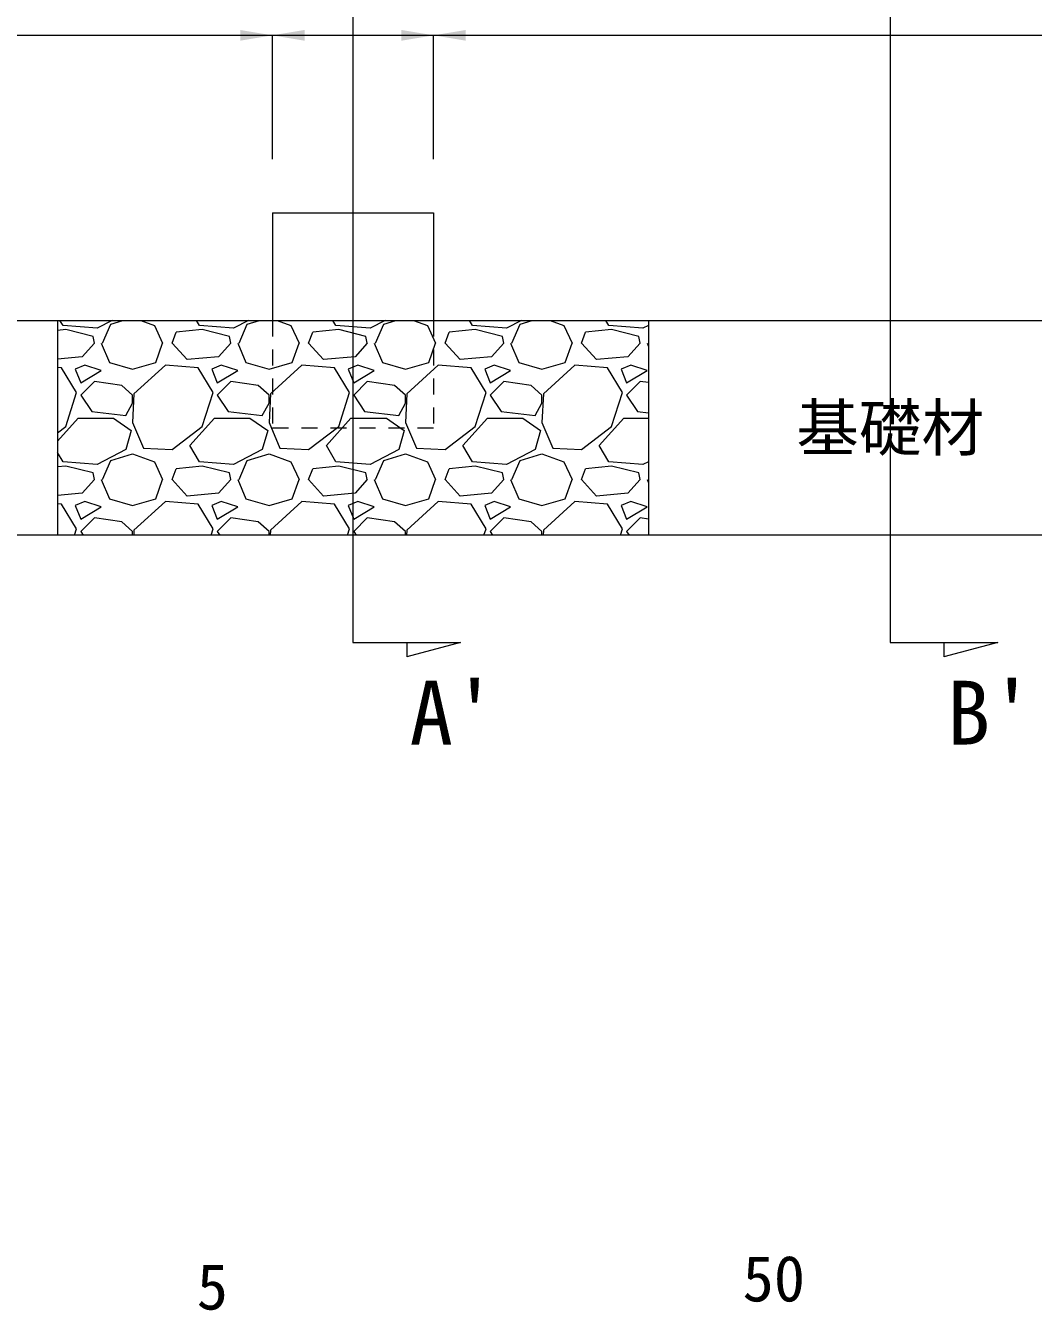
# Model space of a CAD drawing. Units: millimetres at full size. Extents: x 187207 to 255567, y 882048 to 905686.
# Drawn here: x 189070 to 190008, y 901317 to 902513 of the extents above; entities that cross this region are included whole.
import ezdxf
from ezdxf.enums import TextEntityAlignment as Align

# ---------------------------------------------------------------- set-up
doc = ezdxf.new("R2010")
doc.units = ezdxf.units.MM
doc.header["$LTSCALE"] = 20
doc.linetypes.add('USER3', pattern=[3, 2, -1])
doc.linetypes.add('USER4', pattern=[1.35, 0.75, -0.6])
for name, color, linetype, lineweight in [('0_2', 7, 'Continuous', 20), ('ハッチング', 7, 'Continuous', 5), ('パネックス', 2, 'Continuous', 13), ('作業エリア', 241, 'Continuous', 13), ('基礎', 3, 'Continuous', 13), ('寸法線', 7, 'Continuous', 13), ('本体', 2, 'Continuous', 13), ('補助線', 8, 'Continuous', 13)]:
    doc.layers.add(name, color=color, linetype=linetype, lineweight=lineweight)
doc.layers.add('文字', color=7, linetype='Continuous')
doc.styles.add('ＭＳ ゴシック', font='')
doc.styles.get('ＭＳ ゴシック').set_extended_font_data('MS Gothic')

# ---------------------------------------------------------------- blocks, each defined once
blk = doc.blocks.new('filled_arrow')
at = {"color": 0, "linetype": 'Continuous', "lineweight": -2}
blk.add_solid([(7.5, 1.25), (0, 0), (7.5, -1.25)], dxfattribs=at)

msp = doc.modelspace()

# ---------------------------------------------------------------- linework, layer by layer
at = {"layer": '0_2', "lineweight": 13}
for p, q in [((189374.91, 903403.34), (189374.91, 901938.34)), ((189874.91, 903403.34), (189874.91, 901938.34)), ((189374.91, 901938.34), (189474.91, 901938.34)), ((189474.91, 901938.34), (189424.91, 901924.94)), ((189424.91, 901938.34), (189424.91, 901924.94)), ((189874.91, 901938.34), (189974.91, 901938.34)), ((189974.91, 901938.34), (189924.91, 901924.94)), ((189924.91, 901938.34), (189924.91, 901924.94))]:
    msp.add_line(p, q, dxfattribs=at)
at = {"layer": 'ハッチング'}
for p, q in [((189107.58, 902229.72), (189099.91, 902228.92)), ((189105.04, 902233.53), (189102.23, 902238.34)), ((189136.79, 902230.99), (189105.04, 902233.53)), ((189132.98, 902223.37), (189107.58, 902229.72)), ((189150.81, 902238.34), (189136.79, 902230.99)), ((189141.87, 902217.02), (189149.49, 902234.8)), ((189149.49, 902234.8), (189160.8, 902238.34)), ((189177.31, 902238.34), (189190.13, 902233.53)), ((189190.13, 902233.53), (189197.75, 902217.02)), ((189234.58, 902229.72), (189210.45, 902227.18)), ((189232.04, 902233.53), (189229.23, 902238.34)), ((189263.79, 902230.99), (189232.04, 902233.53)), ((189259.98, 902223.37), (189234.58, 902229.72)), ((189277.81, 902238.34), (189263.79, 902230.99)), ((189268.87, 902217.02), (189276.49, 902234.8)), ((189276.49, 902234.8), (189287.8, 902238.34)), ((189304.31, 902238.34), (189317.13, 902233.53)), ((189317.13, 902233.53), (189324.75, 902217.02)), ((189361.58, 902229.72), (189337.45, 902227.18)), ((189359.04, 902233.53), (189356.23, 902238.34)), ((189390.79, 902230.99), (189359.04, 902233.53)), ((189386.98, 902223.37), (189361.58, 902229.72)), ((189404.81, 902238.34), (189390.79, 902230.99)), ((189395.87, 902217.02), (189403.49, 902234.8)), ((189403.49, 902234.8), (189414.8, 902238.34)), ((189431.31, 902238.34), (189444.13, 902233.53)), ((189444.13, 902233.53), (189451.75, 902217.02)), ((189488.58, 902229.72), (189464.45, 902227.18)), ((189486.04, 902233.53), (189483.23, 902238.34)), ((189517.79, 902230.99), (189486.04, 902233.53)), ((189513.98, 902223.37), (189488.58, 902229.72)), ((189531.81, 902238.34), (189517.79, 902230.99)), ((189522.87, 902217.02), (189530.49, 902234.8)), ((189530.49, 902234.8), (189541.8, 902238.34)), ((189558.31, 902238.34), (189571.13, 902233.53)), ((189571.13, 902233.53), (189578.75, 902217.02)), ((189615.58, 902229.72), (189591.45, 902227.18)), ((189613.04, 902233.53), (189610.23, 902238.34)), ((189644.79, 902230.99), (189613.04, 902233.53)), ((189640.98, 902223.37), (189615.58, 902229.72)), ((189649.91, 902233.68), (189644.79, 902230.99)), ((189134.25, 902217.02), (189122.82, 902204.32)), ((189134.25, 902217.02), (189132.98, 902223.37)), ((189140.6, 902217.02), (189148.22, 902199.24)), ((189191.4, 902199.24), (189197.75, 902217.02)), ((189206.64, 902217.02), (189210.45, 902227.18)), ((189220.61, 902201.78), (189206.64, 902217.02)), ((189261.25, 902217.02), (189249.82, 902204.32)), ((189261.25, 902217.02), (189259.98, 902223.37)), ((189267.6, 902217.02), (189275.22, 902199.24)), ((189318.4, 902199.24), (189324.75, 902217.02)), ((189333.64, 902217.02), (189337.45, 902227.18)), ((189347.61, 902201.78), (189333.64, 902217.02)), ((189388.25, 902217.02), (189376.82, 902204.32)), ((189388.25, 902217.02), (189386.98, 902223.37)), ((189394.6, 902217.02), (189402.22, 902199.24)), ((189445.4, 902199.24), (189451.75, 902217.02)), ((189460.64, 902217.02), (189464.45, 902227.18)), ((189474.61, 902201.78), (189460.64, 902217.02)), ((189515.25, 902217.02), (189503.82, 902204.32)), ((189515.25, 902217.02), (189513.98, 902223.37)), ((189521.6, 902217.02), (189529.22, 902199.24)), ((189572.4, 902199.24), (189578.75, 902217.02)), ((189587.64, 902217.02), (189591.45, 902227.18)), ((189601.61, 902201.78), (189587.64, 902217.02)), ((189642.25, 902217.02), (189630.82, 902204.32)), ((189642.25, 902217.02), (189640.98, 902223.37)), ((189648.6, 902217.02), (189649.91, 902213.97)), ((189649.87, 902217.02), (189649.91, 902217.12)), ((189122.82, 902204.32), (189099.91, 902202.33)), ((189249.82, 902204.32), (189220.61, 902201.78)), ((189376.82, 902204.32), (189347.61, 902201.78)), ((189503.82, 902204.32), (189474.61, 902201.78)), ((189630.82, 902204.32), (189601.61, 902201.78)), ((189103.77, 902194.16), (189099.91, 902194.49)), ((189117.74, 902171.3), (189103.77, 902194.16)), ((189125.36, 902196.7), (189116.47, 902192.89)), ((189116.47, 902192.89), (189121.55, 902180.19)), ((189140.6, 902191.62), (189125.36, 902196.7)), ((189148.22, 902199.24), (189169.81, 902192.89)), ((189169.81, 902192.89), (189191.4, 902199.24)), ((189200.29, 902196.7), (189171.08, 902170.03)), ((189230.77, 902194.16), (189200.29, 902196.7)), ((189244.74, 902171.3), (189230.77, 902194.16)), ((189252.36, 902196.7), (189243.47, 902192.89)), ((189243.47, 902192.89), (189248.55, 902180.19)), ((189267.6, 902191.62), (189252.36, 902196.7)), ((189275.22, 902199.24), (189296.81, 902192.89)), ((189296.81, 902192.89), (189318.4, 902199.24)), ((189327.29, 902196.7), (189298.08, 902170.03)), ((189357.77, 902194.16), (189327.29, 902196.7)), ((189371.74, 902171.3), (189357.77, 902194.16)), ((189379.36, 902196.7), (189370.47, 902192.89)), ((189370.47, 902192.89), (189375.55, 902180.19)), ((189394.6, 902191.62), (189379.36, 902196.7)), ((189402.22, 902199.24), (189423.81, 902192.89)), ((189423.81, 902192.89), (189445.4, 902199.24)), ((189454.29, 902196.7), (189425.08, 902170.03)), ((189484.77, 902194.16), (189454.29, 902196.7)), ((189498.74, 902171.3), (189484.77, 902194.16)), ((189506.36, 902196.7), (189497.47, 902192.89)), ((189497.47, 902192.89), (189502.55, 902180.19)), ((189521.6, 902191.62), (189506.36, 902196.7)), ((189529.22, 902199.24), (189550.81, 902192.89)), ((189550.81, 902192.89), (189572.4, 902199.24)), ((189581.29, 902196.7), (189552.08, 902170.03)), ((189611.77, 902194.16), (189581.29, 902196.7)), ((189625.74, 902171.3), (189611.77, 902194.16)), ((189633.36, 902196.7), (189624.47, 902192.89)), ((189624.47, 902192.89), (189629.55, 902180.19)), ((189648.6, 902191.62), (189633.36, 902196.7)), ((189121.55, 902180.19), (189140.6, 902191.62)), ((189134.25, 902181.46), (189121.55, 902168.76)), ((189159.65, 902177.65), (189134.25, 902181.46)), ((189248.55, 902180.19), (189267.6, 902191.62)), ((189261.25, 902181.46), (189248.55, 902168.76)), ((189286.65, 902177.65), (189261.25, 902181.46)), ((189375.55, 902180.19), (189394.6, 902191.62)), ((189388.25, 902181.46), (189375.55, 902168.76)), ((189413.65, 902177.65), (189388.25, 902181.46)), ((189502.55, 902180.19), (189521.6, 902191.62)), ((189515.25, 902181.46), (189502.55, 902168.76)), ((189540.65, 902177.65), (189515.25, 902181.46)), ((189629.55, 902180.19), (189648.6, 902191.62)), ((189642.25, 902181.46), (189629.55, 902168.76)), ((189649.91, 902180.32), (189642.25, 902181.46)), ((189107.58, 902139.55), (189117.74, 902171.3)), ((189121.55, 902168.76), (189131.71, 902153.52)), ((189169.81, 902168.76), (189159.65, 902177.65)), ((189171.08, 902170.03), (189169.81, 902143.36)), ((189169.81, 902161.14), (189169.81, 902168.76)), ((189234.58, 902139.55), (189244.74, 902171.3)), ((189248.55, 902168.76), (189258.71, 902153.52)), ((189296.81, 902168.76), (189286.65, 902177.65)), ((189298.08, 902170.03), (189296.81, 902143.36)), ((189296.81, 902161.14), (189296.81, 902168.76)), ((189361.58, 902139.55), (189371.74, 902171.3)), ((189375.55, 902168.76), (189385.71, 902153.52)), ((189423.81, 902168.76), (189413.65, 902177.65)), ((189425.08, 902170.03), (189423.81, 902143.36)), ((189423.81, 902161.14), (189423.81, 902168.76)), ((189488.58, 902139.55), (189498.74, 902171.3)), ((189502.55, 902168.76), (189512.71, 902153.52)), ((189550.81, 902168.76), (189540.65, 902177.65)), ((189552.08, 902170.03), (189550.81, 902143.36)), ((189550.81, 902161.14), (189550.81, 902168.76)), ((189615.58, 902139.55), (189625.74, 902171.3)), ((189629.55, 902168.76), (189639.71, 902153.52)), ((189163.46, 902149.71), (189169.81, 902161.14)), ((189290.46, 902149.71), (189296.81, 902161.14)), ((189417.46, 902149.71), (189423.81, 902161.14)), ((189544.46, 902149.71), (189550.81, 902161.14)), ((189099.91, 902125.95), (189119.01, 902147.17)), ((189119.01, 902147.17), (189152.03, 902147.17)), ((189131.71, 902153.52), (189163.46, 902149.71)), ((189152.03, 902147.17), (189168.54, 902135.74)), ((189223.15, 902121.77), (189246.01, 902147.17)), ((189246.01, 902147.17), (189279.03, 902147.17)), ((189258.71, 902153.52), (189290.46, 902149.71)), ((189279.03, 902147.17), (189295.54, 902135.74)), ((189350.15, 902121.77), (189373.01, 902147.17)), ((189373.01, 902147.17), (189406.03, 902147.17)), ((189385.71, 902153.52), (189417.46, 902149.71)), ((189406.03, 902147.17), (189422.54, 902135.74)), ((189477.15, 902121.77), (189500.01, 902147.17)), ((189500.01, 902147.17), (189533.03, 902147.17)), ((189512.71, 902153.52), (189544.46, 902149.71)), ((189533.03, 902147.17), (189549.54, 902135.74)), ((189604.15, 902121.77), (189627.01, 902147.17)), ((189627.01, 902147.17), (189649.91, 902147.17)), ((189639.71, 902153.52), (189649.91, 902152.3)), ((189099.91, 902133.63), (189107.58, 902139.55)), ((189168.54, 902135.74), (189163.46, 902117.96)), ((189169.81, 902143.36), (189179.97, 902119.23)), ((189206.64, 902117.96), (189234.58, 902139.55)), ((189295.54, 902135.74), (189290.46, 902117.96)), ((189296.81, 902143.36), (189306.97, 902119.23)), ((189333.64, 902117.96), (189361.58, 902139.55)), ((189422.54, 902135.74), (189417.46, 902117.96)), ((189423.81, 902143.36), (189433.97, 902119.23)), ((189460.64, 902117.96), (189488.58, 902139.55)), ((189549.54, 902135.74), (189544.46, 902117.96)), ((189550.81, 902143.36), (189560.97, 902119.23)), ((189587.64, 902117.96), (189615.58, 902139.55)), ((189232.04, 902106.53), (189223.15, 902121.77)), ((189359.04, 902106.53), (189350.15, 902121.77)), ((189486.04, 902106.53), (189477.15, 902121.77)), ((189613.04, 902106.53), (189604.15, 902121.77)), ((189105.04, 902106.53), (189099.91, 902115.33)), ((189163.46, 902117.96), (189136.79, 902103.99)), ((189149.49, 902107.8), (189169.81, 902114.15)), ((189169.81, 902114.15), (189190.13, 902106.53)), ((189179.97, 902119.23), (189206.64, 902117.96)), ((189290.46, 902117.96), (189263.79, 902103.99)), ((189276.49, 902107.8), (189296.81, 902114.15)), ((189296.81, 902114.15), (189317.13, 902106.53)), ((189306.97, 902119.23), (189333.64, 902117.96)), ((189417.46, 902117.96), (189390.79, 902103.99)), ((189403.49, 902107.8), (189423.81, 902114.15)), ((189423.81, 902114.15), (189444.13, 902106.53)), ((189433.97, 902119.23), (189460.64, 902117.96)), ((189544.46, 902117.96), (189517.79, 902103.99)), ((189530.49, 902107.8), (189550.81, 902114.15)), ((189550.81, 902114.15), (189571.13, 902106.53)), ((189560.97, 902119.23), (189587.64, 902117.96)), ((189107.58, 902102.72), (189099.91, 902101.92)), ((189136.79, 902103.99), (189105.04, 902106.53)), ((189132.98, 902096.37), (189107.58, 902102.72)), ((189141.87, 902090.02), (189149.49, 902107.8)), ((189190.13, 902106.53), (189197.75, 902090.02)), ((189206.64, 902090.02), (189210.45, 902100.18)), ((189234.58, 902102.72), (189210.45, 902100.18)), ((189263.79, 902103.99), (189232.04, 902106.53)), ((189259.98, 902096.37), (189234.58, 902102.72)), ((189268.87, 902090.02), (189276.49, 902107.8)), ((189317.13, 902106.53), (189324.75, 902090.02)), ((189333.64, 902090.02), (189337.45, 902100.18)), ((189361.58, 902102.72), (189337.45, 902100.18)), ((189390.79, 902103.99), (189359.04, 902106.53)), ((189386.98, 902096.37), (189361.58, 902102.72)), ((189395.87, 902090.02), (189403.49, 902107.8)), ((189444.13, 902106.53), (189451.75, 902090.02)), ((189460.64, 902090.02), (189464.45, 902100.18)), ((189488.58, 902102.72), (189464.45, 902100.18)), ((189517.79, 902103.99), (189486.04, 902106.53)), ((189513.98, 902096.37), (189488.58, 902102.72)), ((189522.87, 902090.02), (189530.49, 902107.8)), ((189571.13, 902106.53), (189578.75, 902090.02)), ((189587.64, 902090.02), (189591.45, 902100.18)), ((189615.58, 902102.72), (189591.45, 902100.18)), ((189644.79, 902103.99), (189613.04, 902106.53)), ((189640.98, 902096.37), (189615.58, 902102.72)), ((189649.91, 902106.68), (189644.79, 902103.99)), ((189134.25, 902090.02), (189122.82, 902077.32)), ((189134.25, 902090.02), (189132.98, 902096.37)), ((189140.6, 902090.02), (189148.22, 902072.24)), ((189191.4, 902072.24), (189197.75, 902090.02)), ((189220.61, 902074.78), (189206.64, 902090.02)), ((189261.25, 902090.02), (189249.82, 902077.32)), ((189261.25, 902090.02), (189259.98, 902096.37)), ((189267.6, 902090.02), (189275.22, 902072.24)), ((189318.4, 902072.24), (189324.75, 902090.02)), ((189347.61, 902074.78), (189333.64, 902090.02)), ((189388.25, 902090.02), (189376.82, 902077.32)), ((189388.25, 902090.02), (189386.98, 902096.37)), ((189394.6, 902090.02), (189402.22, 902072.24)), ((189445.4, 902072.24), (189451.75, 902090.02)), ((189474.61, 902074.78), (189460.64, 902090.02)), ((189515.25, 902090.02), (189503.82, 902077.32)), ((189515.25, 902090.02), (189513.98, 902096.37)), ((189521.6, 902090.02), (189529.22, 902072.24)), ((189572.4, 902072.24), (189578.75, 902090.02)), ((189601.61, 902074.78), (189587.64, 902090.02)), ((189642.25, 902090.02), (189630.82, 902077.32)), ((189642.25, 902090.02), (189640.98, 902096.37)), ((189648.6, 902090.02), (189649.91, 902086.97)), ((189649.87, 902090.02), (189649.91, 902090.12)), ((189122.82, 902077.32), (189099.91, 902075.33)), ((189249.82, 902077.32), (189220.61, 902074.78)), ((189376.82, 902077.32), (189347.61, 902074.78)), ((189503.82, 902077.32), (189474.61, 902074.78)), ((189630.82, 902077.32), (189601.61, 902074.78)), ((189103.77, 902067.16), (189099.91, 902067.49)), ((189117.74, 902044.3), (189103.77, 902067.16)), ((189125.36, 902069.7), (189116.47, 902065.89)), ((189116.47, 902065.89), (189121.55, 902053.19)), ((189121.55, 902053.19), (189140.6, 902064.62)), ((189140.6, 902064.62), (189125.36, 902069.7)), ((189148.22, 902072.24), (189169.81, 902065.89)), ((189169.81, 902065.89), (189191.4, 902072.24)), ((189200.29, 902069.7), (189171.08, 902043.03)), ((189230.77, 902067.16), (189200.29, 902069.7)), ((189244.74, 902044.3), (189230.77, 902067.16)), ((189252.36, 902069.7), (189243.47, 902065.89)), ((189243.47, 902065.89), (189248.55, 902053.19)), ((189248.55, 902053.19), (189267.6, 902064.62)), ((189267.6, 902064.62), (189252.36, 902069.7)), ((189275.22, 902072.24), (189296.81, 902065.89)), ((189296.81, 902065.89), (189318.4, 902072.24)), ((189327.29, 902069.7), (189298.08, 902043.03)), ((189357.77, 902067.16), (189327.29, 902069.7)), ((189371.74, 902044.3), (189357.77, 902067.16)), ((189379.36, 902069.7), (189370.47, 902065.89)), ((189370.47, 902065.89), (189375.55, 902053.19)), ((189375.55, 902053.19), (189394.6, 902064.62)), ((189394.6, 902064.62), (189379.36, 902069.7)), ((189402.22, 902072.24), (189423.81, 902065.89)), ((189423.81, 902065.89), (189445.4, 902072.24)), ((189454.29, 902069.7), (189425.08, 902043.03)), ((189484.77, 902067.16), (189454.29, 902069.7)), ((189498.74, 902044.3), (189484.77, 902067.16)), ((189506.36, 902069.7), (189497.47, 902065.89)), ((189497.47, 902065.89), (189502.55, 902053.19)), ((189502.55, 902053.19), (189521.6, 902064.62)), ((189521.6, 902064.62), (189506.36, 902069.7)), ((189529.22, 902072.24), (189550.81, 902065.89)), ((189550.81, 902065.89), (189572.4, 902072.24)), ((189581.29, 902069.7), (189552.08, 902043.03)), ((189611.77, 902067.16), (189581.29, 902069.7)), ((189625.74, 902044.3), (189611.77, 902067.16)), ((189633.36, 902069.7), (189624.47, 902065.89)), ((189624.47, 902065.89), (189629.55, 902053.19)), ((189629.55, 902053.19), (189648.6, 902064.62)), ((189648.6, 902064.62), (189633.36, 902069.7)), ((189134.25, 902054.46), (189121.55, 902041.76)), ((189159.65, 902050.65), (189134.25, 902054.46)), ((189169.81, 902041.76), (189159.65, 902050.65)), ((189261.25, 902054.46), (189248.55, 902041.76)), ((189286.65, 902050.65), (189261.25, 902054.46)), ((189296.81, 902041.76), (189286.65, 902050.65)), ((189388.25, 902054.46), (189375.55, 902041.76)), ((189413.65, 902050.65), (189388.25, 902054.46)), ((189423.81, 902041.76), (189413.65, 902050.65)), ((189515.25, 902054.46), (189502.55, 902041.76)), ((189540.65, 902050.65), (189515.25, 902054.46)), ((189550.81, 902041.76), (189540.65, 902050.65)), ((189642.25, 902054.46), (189629.55, 902041.76)), ((189649.91, 902053.32), (189642.25, 902054.46)), ((189115.83, 902038.34), (189117.74, 902044.3)), ((189121.55, 902041.76), (189123.83, 902038.34)), ((189169.81, 902038.34), (189169.81, 902041.76)), ((189171.08, 902043.03), (189170.85, 902038.34)), ((189242.83, 902038.34), (189244.74, 902044.3)), ((189248.55, 902041.76), (189250.83, 902038.34)), ((189296.81, 902038.34), (189296.81, 902041.76)), ((189298.08, 902043.03), (189297.85, 902038.34)), ((189369.83, 902038.34), (189371.74, 902044.3)), ((189375.55, 902041.76), (189377.83, 902038.34)), ((189423.81, 902038.34), (189423.81, 902041.76)), ((189425.08, 902043.03), (189424.85, 902038.34)), ((189496.83, 902038.34), (189498.74, 902044.3)), ((189502.55, 902041.76), (189504.83, 902038.34)), ((189550.81, 902038.34), (189550.81, 902041.76)), ((189552.08, 902043.03), (189551.85, 902038.34)), ((189623.83, 902038.34), (189625.74, 902044.3)), ((189629.55, 902041.76), (189631.83, 902038.34))]:
    msp.add_line(p, q, dxfattribs=at)
at = {"layer": 'パネックス', "linetype": 'USER3', "lineweight": 9}
msp.add_line((189374.91, 902703.34), (189374.91, 902238.34), dxfattribs=at)
at = {"layer": '作業エリア'}
for p, q in [((189099.91, 902238.34), (189099.91, 902038.34)), ((189649.91, 902238.34), (189649.91, 902038.34))]:
    msp.add_line(p, q, dxfattribs=at)
at = {"layer": '基礎'}
msp.add_line((190724.91, 902038.34), (188024.91, 902038.34), dxfattribs=at)
at = {"layer": '寸法線'}
for p, q in [((188449.91, 902503.68), (189299.91, 902503.68)), ((189299.91, 902388.34), (189299.91, 902503.68)), ((189299.91, 902503.68), (189449.91, 902503.68)), ((189299.91, 902388.34), (189299.91, 902503.68)), ((189449.91, 902388.34), (189449.91, 902503.68)), ((189449.91, 902503.68), (190299.91, 902503.68)), ((189449.91, 902388.34), (189449.91, 902503.68))]:
    msp.add_line(p, q, dxfattribs=at)
at = {"layer": '本体'}
for p, q in [((189299.91, 902338.34), (189449.91, 902338.34)), ((189299.91, 902338.34), (189299.91, 902238.34)), ((189449.91, 902338.34), (189449.91, 902238.34)), ((188449.91, 902238.34), (189299.91, 902238.34)), ((189299.91, 902238.34), (189449.91, 902238.34)), ((189449.91, 902238.34), (190299.91, 902238.34))]:
    msp.add_line(p, q, dxfattribs=at)
at = {"layer": '本体', "linetype": 'USER4'}
for p, q in [((189299.91, 902238.34), (189299.91, 902138.34)), ((189449.91, 902238.34), (189449.91, 902138.34)), ((189299.91, 902138.34), (189449.91, 902138.34))]:
    msp.add_line(p, q, dxfattribs=at)
at = {"layer": '補助線'}
msp.add_line((189874.91, 903303.34), (189874.91, 902238.34), dxfattribs=at)

# ---------------------------------------------------------------- block references
at = {"layer": '寸法線', "xscale": 4, "yscale": 4, "rotation": 180}
for p in [(189299.91, 902503.68), (189449.91, 902503.68)]:
    msp.add_blockref('filled_arrow', p, dxfattribs=at)
at = {"layer": '寸法線', "xscale": 4, "yscale": 4}
for p in [(189299.91, 902503.68), (189449.91, 902503.68)]:
    msp.add_blockref('filled_arrow', p, dxfattribs=at)

# ---------------------------------------------------------------- texts
at = {"layer": '寸法線', "style": 'ＭＳ ゴシック'}
for s, p in [('基礎材', (189874.91, 902138.34)), ('50', (189766.56, 901346.33)), ('5', (189244.06, 901338.77))]:
    msp.add_text(s, height=42.72, dxfattribs=at).set_placement(p, align=Align.MIDDLE_CENTER)
at = {"layer": '文字', "style": 'ＭＳ ゴシック'}
for s, p in [("A'", (189427.57, 901902.78)), ("B'", (189927.57, 901902.78))]:
    msp.add_text(s, height=59.34, dxfattribs=at).set_placement(p, align=Align.TOP_LEFT)

doc.saveas('drawing.dxf')
